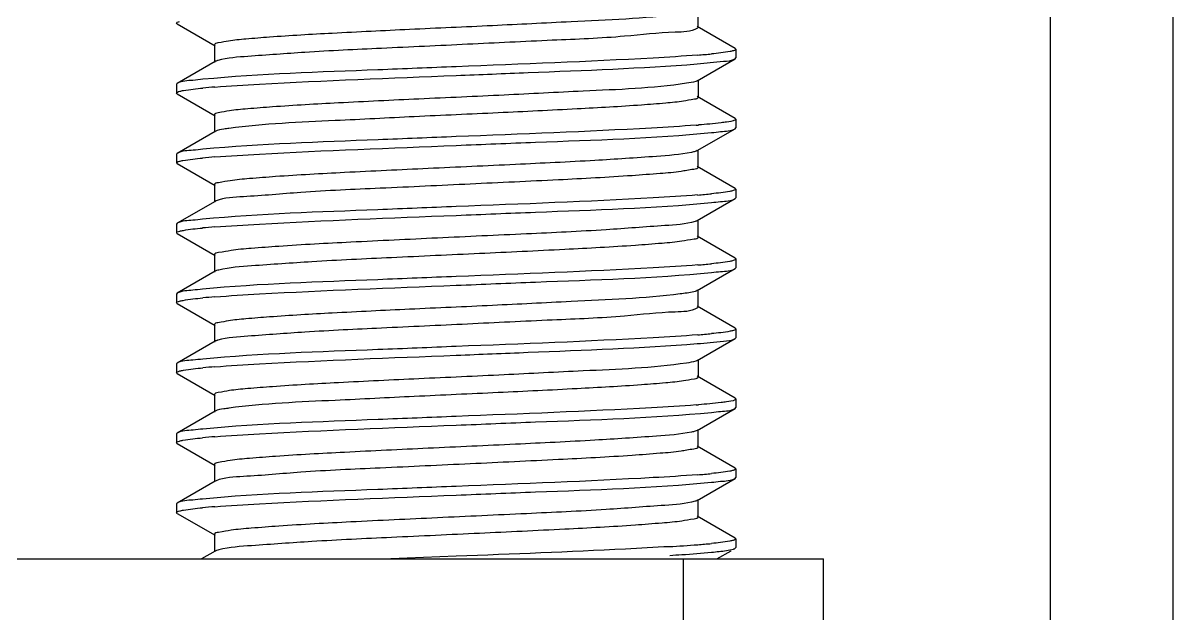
# Model space of a CAD drawing. Extents: x 1031190 to 1725648, y 733081 to 1571294.
# Drawn here: x 1136829.1 to 1137121.8, y 1238344.6 to 1238494.9 of the extents above; entities that cross this region are included whole.
import ezdxf

# ---------------------------------------------------------------- set-up
doc = ezdxf.new("R2010")
doc.units = 0
doc.header["$LTSCALE"] = 1000
doc.header["$MEASUREMENT"] = 0

msp = doc.modelspace()

# ---------------------------------------------------------------- linework, layer by layer
at = {"linetype": 'Continuous'}
for p, q in [((1137121.76, 1235660.53), (1137121.76, 1238674.19)), ((1137090.62, 1236243.7), (1137090.62, 1238542.66)), ((1137000.91, 1238493.84), (1137000.91, 1238498.29)), ((1136868.35, 1238494.75), (1136868.18, 1238494.95)), ((1136868.35, 1238494.75), (1136878.01, 1238489.16)), ((1137010.37, 1238488.47), (1137000.71, 1238494.06)), ((1136877.81, 1238489.39), (1136877.81, 1238484.94)), ((1137010.37, 1238488.47), (1137010.54, 1238488.28)), ((1137010.54, 1238488.28), (1137010.54, 1238486.05)), ((1136878.01, 1238485.16), (1136868.35, 1238479.57)), ((1137000.71, 1238480.27), (1137010.37, 1238485.86)), ((1137010.37, 1238485.86), (1137010.54, 1238486.05)), ((1136868.35, 1238479.57), (1136868.18, 1238479.38)), ((1136868.18, 1238479.38), (1136868.18, 1238477.15)), ((1137000.91, 1238480.49), (1137000.91, 1238476.04)), ((1136868.35, 1238476.96), (1136868.18, 1238477.16)), ((1136868.35, 1238476.96), (1136878.01, 1238471.37)), ((1137010.37, 1238470.68), (1137000.71, 1238476.27)), ((1136877.81, 1238471.59), (1136877.81, 1238467.14)), ((1137010.37, 1238470.68), (1137010.54, 1238470.48)), ((1137010.54, 1238470.48), (1137010.54, 1238468.26)), ((1136878.01, 1238467.37), (1136868.35, 1238461.78)), ((1137000.71, 1238462.47), (1137010.37, 1238468.06)), ((1137010.37, 1238468.06), (1137010.54, 1238468.26)), ((1136868.35, 1238461.78), (1136868.18, 1238461.58)), ((1136868.18, 1238461.58), (1136868.18, 1238459.36)), ((1137000.91, 1238458.25), (1137000.91, 1238462.7)), ((1136868.35, 1238459.16), (1136868.18, 1238459.36)), ((1136868.35, 1238459.16), (1136878.01, 1238453.57)), ((1137010.37, 1238452.88), (1137000.71, 1238458.47)), ((1136877.81, 1238453.8), (1136877.81, 1238449.35)), ((1137010.37, 1238452.88), (1137010.54, 1238452.69)), ((1137010.54, 1238452.69), (1137010.54, 1238450.46)), ((1136878.01, 1238449.57), (1136868.35, 1238443.98)), ((1136878.23, 1238449.68), (1136878.01, 1238449.57)), ((1137000.71, 1238444.68), (1137010.37, 1238450.27)), ((1137010.37, 1238450.27), (1137010.54, 1238450.46)), ((1136868.35, 1238443.98), (1136868.18, 1238443.79)), ((1136868.18, 1238443.79), (1136868.18, 1238441.56)), ((1137000.91, 1238440.45), (1137000.91, 1238444.9)), ((1136868.35, 1238441.37), (1136868.18, 1238441.57)), ((1136868.35, 1238441.37), (1136878.01, 1238435.78)), ((1137010.37, 1238435.09), (1137000.71, 1238440.68)), ((1136877.81, 1238436), (1136877.81, 1238431.55)), ((1137010.37, 1238435.09), (1137010.54, 1238434.89)), ((1137010.54, 1238434.89), (1137010.54, 1238432.67)), ((1136878.01, 1238431.78), (1136868.35, 1238426.19)), ((1137000.71, 1238426.88), (1137010.37, 1238432.47)), ((1137010.37, 1238432.47), (1137010.54, 1238432.67)), ((1136868.35, 1238426.19), (1136868.18, 1238425.99)), ((1136868.18, 1238425.99), (1136868.18, 1238423.77)), ((1137000.71, 1238426.88), (1137000.44, 1238426.76)), ((1137000.91, 1238422.66), (1137000.91, 1238427.11)), ((1136868.35, 1238423.57), (1136868.18, 1238423.77)), ((1136868.35, 1238423.57), (1136878.01, 1238417.98)), ((1137010.37, 1238417.29), (1137000.71, 1238422.88)), ((1136877.81, 1238418.21), (1136877.81, 1238413.76)), ((1137010.37, 1238417.29), (1137010.54, 1238417.1)), ((1137010.54, 1238417.1), (1137010.54, 1238414.87)), ((1137000.71, 1238409.09), (1137010.37, 1238414.68)), ((1137010.37, 1238414.68), (1137010.54, 1238414.87)), ((1136878.01, 1238413.98), (1136868.35, 1238408.39)), ((1136868.35, 1238408.39), (1136868.18, 1238408.2)), ((1137000.91, 1238409.31), (1137000.91, 1238404.86)), ((1136868.18, 1238408.2), (1136868.18, 1238405.97)), ((1136868.35, 1238405.78), (1136868.18, 1238405.98)), ((1136868.35, 1238405.78), (1136878.01, 1238400.19)), ((1137010.37, 1238399.5), (1137000.71, 1238405.09)), ((1136877.81, 1238400.41), (1136877.81, 1238395.96)), ((1137010.37, 1238399.5), (1137010.54, 1238399.3)), ((1137000.71, 1238391.29), (1137010.37, 1238396.88)), ((1137010.37, 1238396.88), (1137010.54, 1238397.08)), ((1137010.54, 1238399.3), (1137010.54, 1238397.08)), ((1136878.01, 1238396.19), (1136868.35, 1238390.6)), ((1137000.91, 1238387.07), (1137000.91, 1238391.52)), ((1136868.35, 1238390.6), (1136868.18, 1238390.4)), ((1136868.18, 1238390.4), (1136868.18, 1238388.18)), ((1136868.35, 1238387.98), (1136868.18, 1238388.18)), ((1136868.35, 1238387.98), (1136878.01, 1238382.39)), ((1137010.37, 1238381.7), (1137000.71, 1238387.29)), ((1136877.81, 1238382.62), (1136877.81, 1238378.17)), ((1137000.71, 1238373.5), (1137010.37, 1238379.09)), ((1137010.37, 1238381.7), (1137010.54, 1238381.51)), ((1137010.37, 1238379.09), (1137010.54, 1238379.28)), ((1137010.54, 1238381.51), (1137010.54, 1238379.28)), ((1136878.01, 1238378.39), (1136868.35, 1238372.8)), ((1136878.23, 1238378.5), (1136878.01, 1238378.39)), ((1137000.91, 1238369.27), (1137000.91, 1238373.72)), ((1136868.35, 1238372.8), (1136868.18, 1238372.61)), ((1136868.18, 1238372.61), (1136868.18, 1238370.38)), ((1136868.35, 1238370.19), (1136868.18, 1238370.39)), ((1136868.35, 1238370.19), (1136878.01, 1238364.6)), ((1137010.37, 1238363.91), (1137000.71, 1238369.5)), ((1136877.81, 1238364.82), (1136877.81, 1238360.37)), ((1137010.37, 1238363.91), (1137010.54, 1238363.71)), ((1137010.37, 1238361.29), (1137010.54, 1238361.49)), ((1137010.54, 1238363.71), (1137010.54, 1238361.49)), ((1136667.99, 1238358.6), (1137032.78, 1238358.6)), ((1136878.01, 1238360.6), (1136874.54, 1238358.6)), ((1136939.36, 1238359.26), (1136922.72, 1238358.59)), ((1136997.19, 1235398.99), (1136997.19, 1238358.6)), ((1137005.71, 1238358.6), (1137009.33, 1238360.69)), ((1137032.78, 1235398.99), (1137032.78, 1238358.6))]:
    msp.add_line(p, q, dxfattribs=at)
for centre, radius, start, end in [((1136880.48, 1238478.87), 6.79, 105.0931, 106.1411), ((1136985.98, 1238677.55), 191.34, 274.444, 275.509), ((1136893.79, 1238275.42), 203.86, 94.4581, 95.3147), ((1136979.42, 1238740.32), 272.18, 274.4234, 274.5497), ((1136893.55, 1238260.49), 200.98, 94.457, 95.3557), ((1136985.96, 1238642.19), 191.58, 274.4414, 275.5078), ((1136893.52, 1238243.03), 200.64, 94.4561, 95.3622), ((1136985.87, 1238625.39), 192.58, 274.4467, 275.4882), ((1136893.7, 1238223.17), 202.71, 94.457, 95.331), ((1136880.48, 1238407.69), 6.79, 105.0931, 106.1411), ((1136985.98, 1238606.37), 191.34, 274.444, 275.509), ((1136893.79, 1238204.24), 203.86, 94.4581, 95.3147), ((1136979.42, 1238669.14), 272.18, 274.4234, 274.5497), ((1136893.55, 1238189.31), 200.98, 94.457, 95.3557), ((1136985.96, 1238571.01), 191.58, 274.4414, 275.5078), ((1136893.52, 1238171.85), 200.64, 94.4561, 95.3622), ((1136968.44, 1238779.52), 418.56, 273.4423, 274.4352), ((1136985.87, 1238554.21), 192.58, 274.4467, 275.4882)]:
    msp.add_arc(centre, radius, start, end, dxfattribs=at)
for points, knots in [([(1136996.34, 1238497.19), (1136987.13, 1238496.07), (1136971.16, 1238495.4), (1136948.22, 1238494.22), (1136927.95, 1238493.33), (1136909.08, 1238492.4), (1136895.08, 1238491.62), (1136886.44, 1238490.91), (1136881.8, 1238490.5), (1136879.58, 1238490), (1136877.81, 1238489.73), (1136877.81, 1238489.39)], [0, 0, 0, 0, 0.234088, 0.402448, 0.579889, 0.745639, 0.880314, 0.930897, 0.968237, 0.991317, 1, 1, 1, 1]), ([(1136868.18, 1238494.95), (1136868.18, 1238495.04), (1136868.48, 1238495.24), (1136868.73, 1238495.3), (1136868.92, 1238495.36)], [0, 0, 0, 0, 0.317967, 1, 1, 1, 1]), ([(1137000.72, 1238493.62), (1136999.08, 1238492.64), (1136992.49, 1238492.69), (1136980.48, 1238491.2), (1136962.72, 1238490.54), (1136942.13, 1238489.5), (1136921.14, 1238488.54), (1136902.48, 1238487.66), (1136888.65, 1238486.59), (1136881.2, 1238486.09), (1136878.72, 1238485.43)], [0, 0, 0, 0, 0.046973, 0.152409, 0.303029, 0.479455, 0.658932, 0.818305, 0.937036, 1, 1, 1, 1]), ([(1137000.91, 1238493.84), (1137000.91, 1238493.8), (1137000.86, 1238493.7), (1137000.77, 1238493.65), (1137000.72, 1238493.62)], [0, 0, 0, 0, 0.402304, 1, 1, 1, 1]), ([(1137009.9, 1238487.9), (1137009.62, 1238487.81), (1137007.78, 1238487.42), (1137005.92, 1238487.24), (1137004.35, 1238487.09)], [0, 0, 0, 0, 0.157623, 1, 1, 1, 1]), ([(1137010.54, 1238488.28), (1137010.54, 1238488.19), (1137010.29, 1238488.01), (1137010.06, 1238487.94), (1137009.9, 1238487.9)], [0, 0, 0, 0, 0.324871, 1, 1, 1, 1]), ([(1136878.6, 1238485.39), (1136878.48, 1238485.36), (1136878.28, 1238485.29), (1136878.09, 1238485.21), (1136878.01, 1238485.16)], [0, 0, 0, 0, 0.572041, 1, 1, 1, 1]), ([(1137000.8, 1238486.78), (1136997.03, 1238486.48), (1136976.56, 1238485.24), (1136956.07, 1238484.49), (1136939.36, 1238483.83)], [0, 0, 0, 0, 0.184436, 1, 1, 1, 1]), ([(1136939.36, 1238481.6), (1136945.45, 1238481.85), (1136965.91, 1238482.69), (1136986.38, 1238483.42), (1137000.71, 1238484.55)], [0, 0, 0, 0, 0.297863, 1, 1, 1, 1]), ([(1137000.71, 1238484.55), (1137002.93, 1238484.72), (1137006.08, 1238485.16), (1137009.48, 1238485.34), (1137010.37, 1238485.86)], [0, 0, 0, 0, 0.683734, 1, 1, 1, 1]), ([(1136939.36, 1238483.83), (1136932.72, 1238483.56), (1136911.22, 1238482.65), (1136889.68, 1238482.01), (1136874.86, 1238480.62)], [0, 0, 0, 0, 0.308576, 1, 1, 1, 1]), ([(1136877.95, 1238478.66), (1136881.72, 1238478.95), (1136902.18, 1238480.19), (1136922.66, 1238480.94), (1136939.36, 1238481.6)], [0, 0, 0, 0, 0.184575, 1, 1, 1, 1]), ([(1136874.86, 1238480.62), (1136874.03, 1238480.54), (1136871.88, 1238480.24), (1136869.53, 1238480.26), (1136868.35, 1238479.57)], [0, 0, 0, 0, 0.37952, 1, 1, 1, 1]), ([(1136997.97, 1238479.61), (1136989.28, 1238478.3), (1136973.72, 1238477.78), (1136951.02, 1238476.54), (1136930.23, 1238475.64), (1136910.63, 1238474.68), (1136896, 1238473.89), (1136886.92, 1238473.15), (1136882.01, 1238472.74), (1136879.69, 1238472.21), (1136877.81, 1238471.95), (1136877.81, 1238471.59)], [0, 0, 0, 0, 0.218787, 0.386207, 0.566108, 0.736243, 0.875583, 0.928118, 0.966979, 0.991, 1, 1, 1, 1]), ([(1137000.71, 1238480.27), (1137000.59, 1238480.2), (1136999.7, 1238479.86), (1136998.76, 1238479.73), (1136997.97, 1238479.61)], [0, 0, 0, 0, 0.147905, 1, 1, 1, 1]), ([(1136868.18, 1238477.16), (1136868.18, 1238477.25), (1136868.52, 1238477.46), (1136868.79, 1238477.53), (1136869.01, 1238477.59)], [0, 0, 0, 0, 0.313847, 1, 1, 1, 1]), ([(1136869.01, 1238477.59), (1136869.32, 1238477.67), (1136871.27, 1238478.05), (1136873.25, 1238478.24), (1136874.91, 1238478.4)], [0, 0, 0, 0, 0.163234, 1, 1, 1, 1]), ([(1137000.91, 1238476.04), (1137000.91, 1238475.69), (1136999.09, 1238475.43), (1136996.82, 1238474.91), (1136992.04, 1238474.5), (1136983.18, 1238473.78), (1136968.87, 1238472.99), (1136949.63, 1238472.05), (1136929.1, 1238471.15), (1136906.26, 1238469.95), (1136890.49, 1238469.34), (1136881.52, 1238468.13)], [0, 0, 0, 0, 0.00884, 0.032379, 0.070466, 0.122006, 0.258971, 0.426878, 0.605536, 0.773444, 1, 1, 1, 1]), ([(1137008.12, 1238469.74), (1137007.67, 1238469.67), (1137005.31, 1238469.36), (1137002.93, 1238469.15), (1137001.01, 1238469)], [0, 0, 0, 0, 0.190828, 1, 1, 1, 1]), ([(1137010.54, 1238470.48), (1137010.54, 1238470.4), (1137009.72, 1238469.81), (1137008.89, 1238469.86), (1137008.12, 1238469.74)], [0, 0, 0, 0, 0.093121, 1, 1, 1, 1]), ([(1136881.52, 1238468.13), (1136881.1, 1238468.08), (1136879.92, 1238467.88), (1136878.67, 1238467.75), (1136878.01, 1238467.37)], [0, 0, 0, 0, 0.360643, 1, 1, 1, 1]), ([(1137000.41, 1238468.95), (1136996.64, 1238468.66), (1136976.3, 1238467.44), (1136955.93, 1238466.69), (1136939.36, 1238466.03)], [0, 0, 0, 0, 0.18595, 1, 1, 1, 1]), ([(1136939.36, 1238463.81), (1136946.09, 1238464.08), (1136967.76, 1238465.01), (1136989.46, 1238465.61), (1137004.34, 1238467.07)], [0, 0, 0, 0, 0.310578, 1, 1, 1, 1]), ([(1137004.34, 1238467.07), (1137005.11, 1238467.14), (1137007.1, 1238467.42), (1137009.27, 1238467.43), (1137010.37, 1238468.06)], [0, 0, 0, 0, 0.377935, 1, 1, 1, 1]), ([(1136939.36, 1238466.03), (1136932.73, 1238465.77), (1136911.25, 1238464.85), (1136889.72, 1238464.21), (1136874.91, 1238462.82)], [0, 0, 0, 0, 0.308379, 1, 1, 1, 1]), ([(1136874.91, 1238462.82), (1136874.07, 1238462.75), (1136871.91, 1238462.44), (1136869.54, 1238462.47), (1136868.35, 1238461.78)], [0, 0, 0, 0, 0.379704, 1, 1, 1, 1]), ([(1136999.25, 1238462.04), (1136996.3, 1238461.45), (1136988.07, 1238460.83), (1136973.14, 1238459.83), (1136953.77, 1238458.91), (1136932.52, 1238457.94), (1136912.21, 1238456.97), (1136896.93, 1238456.16), (1136887.41, 1238455.4), (1136882.24, 1238454.98), (1136879.8, 1238454.43), (1136877.81, 1238454.18), (1136877.81, 1238453.8)], [0, 0, 0, 0, 0.074051, 0.202548, 0.368862, 0.551322, 0.726125, 0.870472, 0.925123, 0.96561, 0.990669, 1, 1, 1, 1]), ([(1136877.93, 1238460.86), (1136881.71, 1238461.16), (1136902.17, 1238462.39), (1136922.66, 1238463.14), (1136939.36, 1238463.81)], [0, 0, 0, 0, 0.184524, 1, 1, 1, 1]), ([(1137000.71, 1238462.47), (1137000.54, 1238462.37), (1137000.05, 1238462.21), (1136999.56, 1238462.1), (1136999.25, 1238462.04)], [0, 0, 0, 0, 0.388593, 1, 1, 1, 1]), ([(1136868.18, 1238459.36), (1136868.18, 1238459.45), (1136868.47, 1238459.64), (1136868.72, 1238459.71), (1136868.9, 1238459.76)], [0, 0, 0, 0, 0.318631, 1, 1, 1, 1]), ([(1136868.9, 1238459.76), (1136869.2, 1238459.85), (1136871.15, 1238460.25), (1136873.13, 1238460.43), (1136874.79, 1238460.59)], [0, 0, 0, 0, 0.159226, 1, 1, 1, 1]), ([(1137000.91, 1238458.25), (1137000.91, 1238457.84), (1136998.75, 1238457.61), (1136996.13, 1238457.01), (1136990.56, 1238456.59), (1136980.35, 1238455.79), (1136964.11, 1238454.95), (1136942.78, 1238453.96), (1136920.93, 1238452.91), (1136901.6, 1238452.1), (1136887.81, 1238450.79), (1136880.41, 1238450.54), (1136878.23, 1238449.68)], [0, 0, 0, 0, 0.009911, 0.036684, 0.079861, 0.138026, 0.290611, 0.473012, 0.659513, 0.823824, 0.942824, 1, 1, 1, 1]), ([(1137009.87, 1238452.3), (1137009.58, 1238452.21), (1137007.76, 1238451.83), (1137005.9, 1238451.65), (1137004.34, 1238451.5)], [0, 0, 0, 0, 0.159145, 1, 1, 1, 1]), ([(1137010.54, 1238452.69), (1137010.54, 1238452.6), (1137010.27, 1238452.41), (1137010.04, 1238452.35), (1137009.87, 1238452.3)], [0, 0, 0, 0, 0.322656, 1, 1, 1, 1]), ([(1137000.79, 1238451.19), (1136997.02, 1238450.89), (1136976.56, 1238449.65), (1136956.07, 1238448.9), (1136939.36, 1238448.24)], [0, 0, 0, 0, 0.184477, 1, 1, 1, 1]), ([(1136939.36, 1238446.01), (1136946.08, 1238446.28), (1136967.73, 1238447.21), (1136989.42, 1238447.82), (1137004.29, 1238449.27)], [0, 0, 0, 0, 0.310323, 1, 1, 1, 1]), ([(1137004.29, 1238449.27), (1137005.07, 1238449.34), (1137007.07, 1238449.63), (1137009.27, 1238449.63), (1137010.37, 1238450.27)], [0, 0, 0, 0, 0.378132, 1, 1, 1, 1]), ([(1136939.36, 1238448.24), (1136932.71, 1238447.97), (1136911.18, 1238447.05), (1136889.62, 1238446.42), (1136874.79, 1238445.02)], [0, 0, 0, 0, 0.308852, 1, 1, 1, 1]), ([(1136874.79, 1238445.02), (1136873.97, 1238444.94), (1136871.84, 1238444.64), (1136869.52, 1238444.66), (1136868.35, 1238443.98)], [0, 0, 0, 0, 0.37931, 1, 1, 1, 1]), ([(1137000.16, 1238444.46), (1136997.68, 1238443.73), (1136990.01, 1238443.27), (1136975.76, 1238442.13), (1136956.42, 1238441.25), (1136934.76, 1238440.24), (1136913.78, 1238439.25), (1136897.87, 1238438.42), (1136887.9, 1238437.64), (1136882.47, 1238437.22), (1136879.91, 1238436.64), (1136877.82, 1238436.4), (1136877.81, 1238436)], [0, 0, 0, 0, 0.063162, 0.185571, 0.350627, 0.535705, 0.715395, 0.865028, 0.921933, 0.964141, 0.990304, 1, 1, 1, 1]), ([(1136877.93, 1238443.06), (1136881.71, 1238443.36), (1136902.17, 1238444.6), (1136922.66, 1238445.35), (1136939.36, 1238446.01)], [0, 0, 0, 0, 0.18453, 1, 1, 1, 1]), ([(1137000.71, 1238444.68), (1137000.64, 1238444.63), (1137000.46, 1238444.55), (1137000.27, 1238444.49), (1137000.16, 1238444.46)], [0, 0, 0, 0, 0.429478, 1, 1, 1, 1]), ([(1136868.18, 1238441.57), (1136868.18, 1238441.66), (1136868.51, 1238441.87), (1136868.78, 1238441.94), (1136868.99, 1238441.99)], [0, 0, 0, 0, 0.315061, 1, 1, 1, 1]), ([(1136868.99, 1238441.99), (1136869.29, 1238442.07), (1136871.21, 1238442.45), (1136873.15, 1238442.64), (1136874.77, 1238442.79)], [0, 0, 0, 0, 0.163145, 1, 1, 1, 1]), ([(1137000.91, 1238440.45), (1137000.91, 1238440.06), (1136998.87, 1238439.82), (1136996.37, 1238439.25), (1136991.06, 1238438.83), (1136981.31, 1238438.06), (1136965.72, 1238437.24), (1136945.06, 1238436.26), (1136923.59, 1238435.27), (1136904.23, 1238434.36), (1136889.63, 1238433.31), (1136881.69, 1238432.75), (1136878.97, 1238432.1)], [0, 0, 0, 0, 0.00951, 0.035123, 0.076469, 0.132247, 0.279239, 0.456494, 0.640275, 0.805971, 0.931424, 1, 1, 1, 1]), ([(1137010.54, 1238434.89), (1137010.54, 1238434.8), (1137010.27, 1238434.61), (1137010.03, 1238434.55), (1137009.86, 1238434.5)], [0, 0, 0, 0, 0.322005, 1, 1, 1, 1]), ([(1136878.97, 1238432.1), (1136878.77, 1238432.06), (1136878.45, 1238431.97), (1136878.13, 1238431.85), (1136878.01, 1238431.78)], [0, 0, 0, 0, 0.59312, 1, 1, 1, 1]), ([(1137000.8, 1238433.39), (1136997.03, 1238433.1), (1136976.56, 1238431.86), (1136956.07, 1238431.11), (1136939.36, 1238430.44)], [0, 0, 0, 0, 0.184455, 1, 1, 1, 1]), ([(1137009.86, 1238434.5), (1137009.57, 1238434.42), (1137007.73, 1238434.03), (1137005.86, 1238433.85), (1137004.29, 1238433.7)], [0, 0, 0, 0, 0.159397, 1, 1, 1, 1]), ([(1137004.35, 1238431.48), (1137005.11, 1238431.55), (1137007.1, 1238431.84), (1137009.28, 1238431.84), (1137010.37, 1238432.47)], [0, 0, 0, 0, 0.377931, 1, 1, 1, 1]), ([(1136939.36, 1238430.44), (1136932.71, 1238430.18), (1136911.17, 1238429.26), (1136889.6, 1238428.63), (1136874.77, 1238427.22)], [0, 0, 0, 0, 0.308927, 1, 1, 1, 1]), ([(1136939.36, 1238428.22), (1136946.09, 1238428.49), (1136967.76, 1238429.42), (1136989.46, 1238430.02), (1137004.35, 1238431.48)], [0, 0, 0, 0, 0.310595, 1, 1, 1, 1]), ([(1136874.77, 1238427.22), (1136873.95, 1238427.14), (1136871.83, 1238426.85), (1136869.52, 1238426.86), (1136868.35, 1238426.19)], [0, 0, 0, 0, 0.379296, 1, 1, 1, 1]), ([(1136996.34, 1238426.01), (1136987.13, 1238424.89), (1136971.16, 1238424.22), (1136948.22, 1238423.04), (1136927.95, 1238422.15), (1136909.08, 1238421.22), (1136895.08, 1238420.44), (1136886.44, 1238419.73), (1136881.8, 1238419.32), (1136879.58, 1238418.82), (1136877.81, 1238418.55), (1136877.81, 1238418.21)], [0, 0, 0, 0, 0.234088, 0.402448, 0.579889, 0.745639, 0.880314, 0.930897, 0.968237, 0.991317, 1, 1, 1, 1]), ([(1136877.94, 1238425.27), (1136881.72, 1238425.57), (1136902.18, 1238426.8), (1136922.66, 1238427.55), (1136939.36, 1238428.22)], [0, 0, 0, 0, 0.184554, 1, 1, 1, 1]), ([(1137000.44, 1238426.76), (1137000.24, 1238426.68), (1136998.89, 1238426.32), (1136997.5, 1238426.15), (1136996.34, 1238426.01)], [0, 0, 0, 0, 0.158312, 1, 1, 1, 1]), ([(1136868.18, 1238423.77), (1136868.18, 1238423.86), (1136868.48, 1238424.06), (1136868.73, 1238424.12), (1136868.92, 1238424.18)], [0, 0, 0, 0, 0.317967, 1, 1, 1, 1]), ([(1136868.92, 1238424.18), (1136869.22, 1238424.26), (1136871.19, 1238424.66), (1136873.19, 1238424.85), (1136874.86, 1238425.01)], [0, 0, 0, 0, 0.159617, 1, 1, 1, 1]), ([(1137000.72, 1238422.44), (1136999.08, 1238421.46), (1136992.49, 1238421.51), (1136980.48, 1238420.02), (1136962.72, 1238419.36), (1136942.13, 1238418.32), (1136921.14, 1238417.36), (1136902.48, 1238416.48), (1136888.65, 1238415.41), (1136881.2, 1238414.91), (1136878.72, 1238414.25)], [0, 0, 0, 0, 0.046973, 0.152409, 0.303029, 0.479455, 0.658932, 0.818305, 0.937036, 1, 1, 1, 1]), ([(1137000.91, 1238422.66), (1137000.91, 1238422.62), (1137000.86, 1238422.52), (1137000.77, 1238422.47), (1137000.72, 1238422.44)], [0, 0, 0, 0, 0.402304, 1, 1, 1, 1]), ([(1137010.54, 1238417.1), (1137010.54, 1238417.01), (1137010.29, 1238416.83), (1137010.06, 1238416.76), (1137009.9, 1238416.72)], [0, 0, 0, 0, 0.324871, 1, 1, 1, 1]), ([(1136878.6, 1238414.21), (1136878.48, 1238414.18), (1136878.28, 1238414.11), (1136878.09, 1238414.03), (1136878.01, 1238413.98)], [0, 0, 0, 0, 0.572041, 1, 1, 1, 1]), ([(1137000.8, 1238415.6), (1136997.03, 1238415.3), (1136976.56, 1238414.06), (1136956.07, 1238413.31), (1136939.36, 1238412.65)], [0, 0, 0, 0, 0.184436, 1, 1, 1, 1]), ([(1137000.71, 1238413.37), (1137002.93, 1238413.54), (1137006.08, 1238413.98), (1137009.48, 1238414.16), (1137010.37, 1238414.68)], [0, 0, 0, 0, 0.683734, 1, 1, 1, 1]), ([(1137009.9, 1238416.72), (1137009.62, 1238416.63), (1137007.78, 1238416.24), (1137005.92, 1238416.06), (1137004.35, 1238415.91)], [0, 0, 0, 0, 0.157623, 1, 1, 1, 1]), ([(1136939.36, 1238412.65), (1136932.72, 1238412.38), (1136911.22, 1238411.47), (1136889.68, 1238410.83), (1136874.86, 1238409.44)], [0, 0, 0, 0, 0.308576, 1, 1, 1, 1]), ([(1136939.36, 1238410.42), (1136945.45, 1238410.67), (1136965.91, 1238411.51), (1136986.38, 1238412.24), (1137000.71, 1238413.37)], [0, 0, 0, 0, 0.297863, 1, 1, 1, 1]), ([(1136874.86, 1238409.44), (1136874.03, 1238409.36), (1136871.88, 1238409.06), (1136869.53, 1238409.08), (1136868.35, 1238408.39)], [0, 0, 0, 0, 0.37952, 1, 1, 1, 1]), ([(1136997.97, 1238408.43), (1136989.28, 1238407.12), (1136973.72, 1238406.6), (1136951.02, 1238405.36), (1136930.23, 1238404.46), (1136910.63, 1238403.5), (1136896, 1238402.71), (1136886.92, 1238401.97), (1136882.01, 1238401.56), (1136879.69, 1238401.03), (1136877.81, 1238400.77), (1136877.81, 1238400.41)], [0, 0, 0, 0, 0.218787, 0.386207, 0.566108, 0.736243, 0.875583, 0.928118, 0.966979, 0.991, 1, 1, 1, 1]), ([(1136877.95, 1238407.48), (1136881.72, 1238407.77), (1136902.18, 1238409.01), (1136922.66, 1238409.76), (1136939.36, 1238410.42)], [0, 0, 0, 0, 0.184575, 1, 1, 1, 1]), ([(1137000.71, 1238409.09), (1137000.59, 1238409.02), (1136999.7, 1238408.68), (1136998.76, 1238408.55), (1136997.97, 1238408.43)], [0, 0, 0, 0, 0.147905, 1, 1, 1, 1]), ([(1136868.18, 1238405.98), (1136868.18, 1238406.07), (1136868.52, 1238406.28), (1136868.79, 1238406.35), (1136869.01, 1238406.41)], [0, 0, 0, 0, 0.313847, 1, 1, 1, 1]), ([(1136869.01, 1238406.41), (1136869.32, 1238406.49), (1136871.27, 1238406.87), (1136873.25, 1238407.06), (1136874.91, 1238407.22)], [0, 0, 0, 0, 0.163234, 1, 1, 1, 1]), ([(1137000.91, 1238404.86), (1137000.91, 1238404.51), (1136999.09, 1238404.25), (1136996.82, 1238403.73), (1136992.04, 1238403.32), (1136983.18, 1238402.6), (1136968.87, 1238401.81), (1136949.63, 1238400.87), (1136929.1, 1238399.97), (1136906.26, 1238398.77), (1136890.49, 1238398.16), (1136881.52, 1238396.95)], [0, 0, 0, 0, 0.00884, 0.032379, 0.070466, 0.122006, 0.258971, 0.426878, 0.605536, 0.773444, 1, 1, 1, 1]), ([(1136881.52, 1238396.95), (1136881.1, 1238396.9), (1136879.92, 1238396.7), (1136878.67, 1238396.57), (1136878.01, 1238396.19)], [0, 0, 0, 0, 0.360643, 1, 1, 1, 1]), ([(1137000.41, 1238397.77), (1136996.64, 1238397.48), (1136976.3, 1238396.26), (1136955.93, 1238395.51), (1136939.36, 1238394.85)], [0, 0, 0, 0, 0.18595, 1, 1, 1, 1]), ([(1137008.12, 1238398.56), (1137007.67, 1238398.49), (1137005.31, 1238398.18), (1137002.93, 1238397.97), (1137001.01, 1238397.82)], [0, 0, 0, 0, 0.190828, 1, 1, 1, 1]), ([(1137004.34, 1238395.89), (1137005.11, 1238395.96), (1137007.1, 1238396.24), (1137009.27, 1238396.25), (1137010.37, 1238396.88)], [0, 0, 0, 0, 0.377935, 1, 1, 1, 1]), ([(1137010.54, 1238399.3), (1137010.54, 1238399.22), (1137009.72, 1238398.63), (1137008.89, 1238398.68), (1137008.12, 1238398.56)], [0, 0, 0, 0, 0.093121, 1, 1, 1, 1]), ([(1136939.36, 1238394.85), (1136932.73, 1238394.59), (1136911.25, 1238393.67), (1136889.72, 1238393.03), (1136874.91, 1238391.65)], [0, 0, 0, 0, 0.308379, 1, 1, 1, 1]), ([(1136939.36, 1238392.63), (1136946.09, 1238392.9), (1136967.76, 1238393.83), (1136989.46, 1238394.44), (1137004.34, 1238395.89)], [0, 0, 0, 0, 0.310578, 1, 1, 1, 1]), ([(1136874.91, 1238391.65), (1136874.07, 1238391.57), (1136871.91, 1238391.26), (1136869.54, 1238391.29), (1136868.35, 1238390.6)], [0, 0, 0, 0, 0.379704, 1, 1, 1, 1]), ([(1136999.25, 1238390.86), (1136996.3, 1238390.27), (1136988.07, 1238389.65), (1136973.14, 1238388.65), (1136953.77, 1238387.73), (1136932.52, 1238386.76), (1136912.21, 1238385.79), (1136896.93, 1238384.98), (1136887.41, 1238384.22), (1136882.24, 1238383.8), (1136879.8, 1238383.25), (1136877.81, 1238383), (1136877.81, 1238382.62)], [0, 0, 0, 0, 0.074051, 0.202548, 0.368862, 0.551322, 0.726125, 0.870472, 0.925123, 0.96561, 0.990669, 1, 1, 1, 1]), ([(1136877.93, 1238389.68), (1136881.71, 1238389.98), (1136902.17, 1238391.21), (1136922.66, 1238391.96), (1136939.36, 1238392.63)], [0, 0, 0, 0, 0.184524, 1, 1, 1, 1]), ([(1137000.71, 1238391.29), (1137000.54, 1238391.19), (1137000.05, 1238391.03), (1136999.56, 1238390.92), (1136999.25, 1238390.86)], [0, 0, 0, 0, 0.388593, 1, 1, 1, 1]), ([(1136868.18, 1238388.18), (1136868.18, 1238388.27), (1136868.47, 1238388.47), (1136868.72, 1238388.53), (1136868.9, 1238388.58)], [0, 0, 0, 0, 0.318631, 1, 1, 1, 1]), ([(1136868.9, 1238388.58), (1136869.2, 1238388.67), (1136871.15, 1238389.07), (1136873.13, 1238389.25), (1136874.79, 1238389.41)], [0, 0, 0, 0, 0.159226, 1, 1, 1, 1]), ([(1137000.91, 1238387.07), (1137000.91, 1238386.66), (1136998.75, 1238386.43), (1136996.13, 1238385.83), (1136990.56, 1238385.41), (1136980.35, 1238384.61), (1136964.11, 1238383.77), (1136942.78, 1238382.78), (1136920.93, 1238381.73), (1136901.6, 1238380.92), (1136887.81, 1238379.61), (1136880.41, 1238379.36), (1136878.23, 1238378.5)], [0, 0, 0, 0, 0.009911, 0.036684, 0.079861, 0.138026, 0.290611, 0.473012, 0.659513, 0.823824, 0.942824, 1, 1, 1, 1]), ([(1137000.79, 1238380.01), (1136997.02, 1238379.71), (1136976.56, 1238378.47), (1136956.07, 1238377.72), (1136939.36, 1238377.06)], [0, 0, 0, 0, 0.184477, 1, 1, 1, 1]), ([(1137004.29, 1238378.09), (1137005.07, 1238378.16), (1137007.07, 1238378.45), (1137009.27, 1238378.45), (1137010.37, 1238379.09)], [0, 0, 0, 0, 0.378132, 1, 1, 1, 1]), ([(1137009.87, 1238381.12), (1137009.58, 1238381.03), (1137007.76, 1238380.65), (1137005.9, 1238380.47), (1137004.34, 1238380.32)], [0, 0, 0, 0, 0.159145, 1, 1, 1, 1]), ([(1137010.54, 1238381.51), (1137010.54, 1238381.42), (1137010.27, 1238381.23), (1137010.04, 1238381.17), (1137009.87, 1238381.12)], [0, 0, 0, 0, 0.322656, 1, 1, 1, 1]), ([(1136939.36, 1238377.06), (1136932.71, 1238376.79), (1136911.18, 1238375.87), (1136889.62, 1238375.24), (1136874.79, 1238373.84)], [0, 0, 0, 0, 0.308852, 1, 1, 1, 1]), ([(1136939.36, 1238374.83), (1136946.08, 1238375.1), (1136967.73, 1238376.03), (1136989.42, 1238376.64), (1137004.29, 1238378.09)], [0, 0, 0, 0, 0.310323, 1, 1, 1, 1]), ([(1136874.79, 1238373.84), (1136873.97, 1238373.76), (1136871.84, 1238373.46), (1136869.52, 1238373.48), (1136868.35, 1238372.8)], [0, 0, 0, 0, 0.37931, 1, 1, 1, 1]), ([(1137000.16, 1238373.28), (1136997.68, 1238372.55), (1136990.01, 1238372.09), (1136975.76, 1238370.95), (1136956.42, 1238370.07), (1136934.76, 1238369.06), (1136913.78, 1238368.07), (1136897.87, 1238367.24), (1136887.9, 1238366.46), (1136882.47, 1238366.04), (1136879.91, 1238365.46), (1136877.82, 1238365.22), (1136877.81, 1238364.82)], [0, 0, 0, 0, 0.063162, 0.185571, 0.350627, 0.535705, 0.715395, 0.865028, 0.921933, 0.964141, 0.990304, 1, 1, 1, 1]), ([(1136877.93, 1238371.88), (1136881.71, 1238372.18), (1136902.17, 1238373.42), (1136922.66, 1238374.17), (1136939.36, 1238374.83)], [0, 0, 0, 0, 0.18453, 1, 1, 1, 1]), ([(1137000.71, 1238373.5), (1137000.64, 1238373.45), (1137000.46, 1238373.37), (1137000.27, 1238373.31), (1137000.16, 1238373.28)], [0, 0, 0, 0, 0.429478, 1, 1, 1, 1]), ([(1136868.18, 1238370.39), (1136868.18, 1238370.48), (1136868.51, 1238370.69), (1136868.78, 1238370.76), (1136868.99, 1238370.81)], [0, 0, 0, 0, 0.315061, 1, 1, 1, 1]), ([(1136868.99, 1238370.81), (1136869.29, 1238370.89), (1136871.21, 1238371.27), (1136873.15, 1238371.46), (1136874.77, 1238371.61)], [0, 0, 0, 0, 0.163145, 1, 1, 1, 1]), ([(1137000.91, 1238369.27), (1137000.91, 1238368.88), (1136998.87, 1238368.64), (1136996.37, 1238368.07), (1136991.06, 1238367.65), (1136981.31, 1238366.88), (1136965.72, 1238366.06), (1136945.06, 1238365.08), (1136923.59, 1238364.09), (1136904.23, 1238363.18), (1136889.63, 1238362.13), (1136881.69, 1238361.57), (1136878.97, 1238360.92)], [0, 0, 0, 0, 0.00951, 0.035123, 0.076469, 0.132247, 0.279239, 0.456494, 0.640275, 0.805971, 0.931424, 1, 1, 1, 1]), ([(1136993.57, 1238361.71), (1136989.85, 1238361.49), (1136971.78, 1238360.53), (1136953.71, 1238359.83), (1136939.36, 1238359.26)], [0, 0, 0, 0, 0.206212, 1, 1, 1, 1]), ([(1137009.86, 1238363.32), (1137009.57, 1238363.24), (1137007.73, 1238362.85), (1137005.86, 1238362.67), (1137004.29, 1238362.52)], [0, 0, 0, 0, 0.159397, 1, 1, 1, 1]), ([(1137010.54, 1238363.71), (1137010.54, 1238363.62), (1137010.27, 1238363.43), (1137010.03, 1238363.37), (1137009.86, 1238363.32)], [0, 0, 0, 0, 0.322005, 1, 1, 1, 1]), ([(1136878.97, 1238360.92), (1136878.77, 1238360.88), (1136878.45, 1238360.79), (1136878.13, 1238360.67), (1136878.01, 1238360.6)], [0, 0, 0, 0, 0.59312, 1, 1, 1, 1]), ([(1136993.69, 1238359.5), (1136994.73, 1238359.56), (1136998.28, 1238359.79), (1137001.83, 1238360.05), (1137004.35, 1238360.3)], [0, 0, 0, 0, 0.291238, 1, 1, 1, 1]), ([(1137004.35, 1238360.3), (1137004.98, 1238360.36), (1137006.84, 1238360.57), (1137008.72, 1238360.76), (1137009.9, 1238361.11)], [0, 0, 0, 0, 0.341707, 1, 1, 1, 1]), ([(1137009.9, 1238361.11), (1137009.99, 1238361.13), (1137010.15, 1238361.19), (1137010.31, 1238361.26), (1137010.37, 1238361.29)], [0, 0, 0, 0, 0.569634, 1, 1, 1, 1])]:
    msp.add_open_spline(points, degree=3, knots=knots, dxfattribs=at)

doc.saveas('drawing.dxf')
